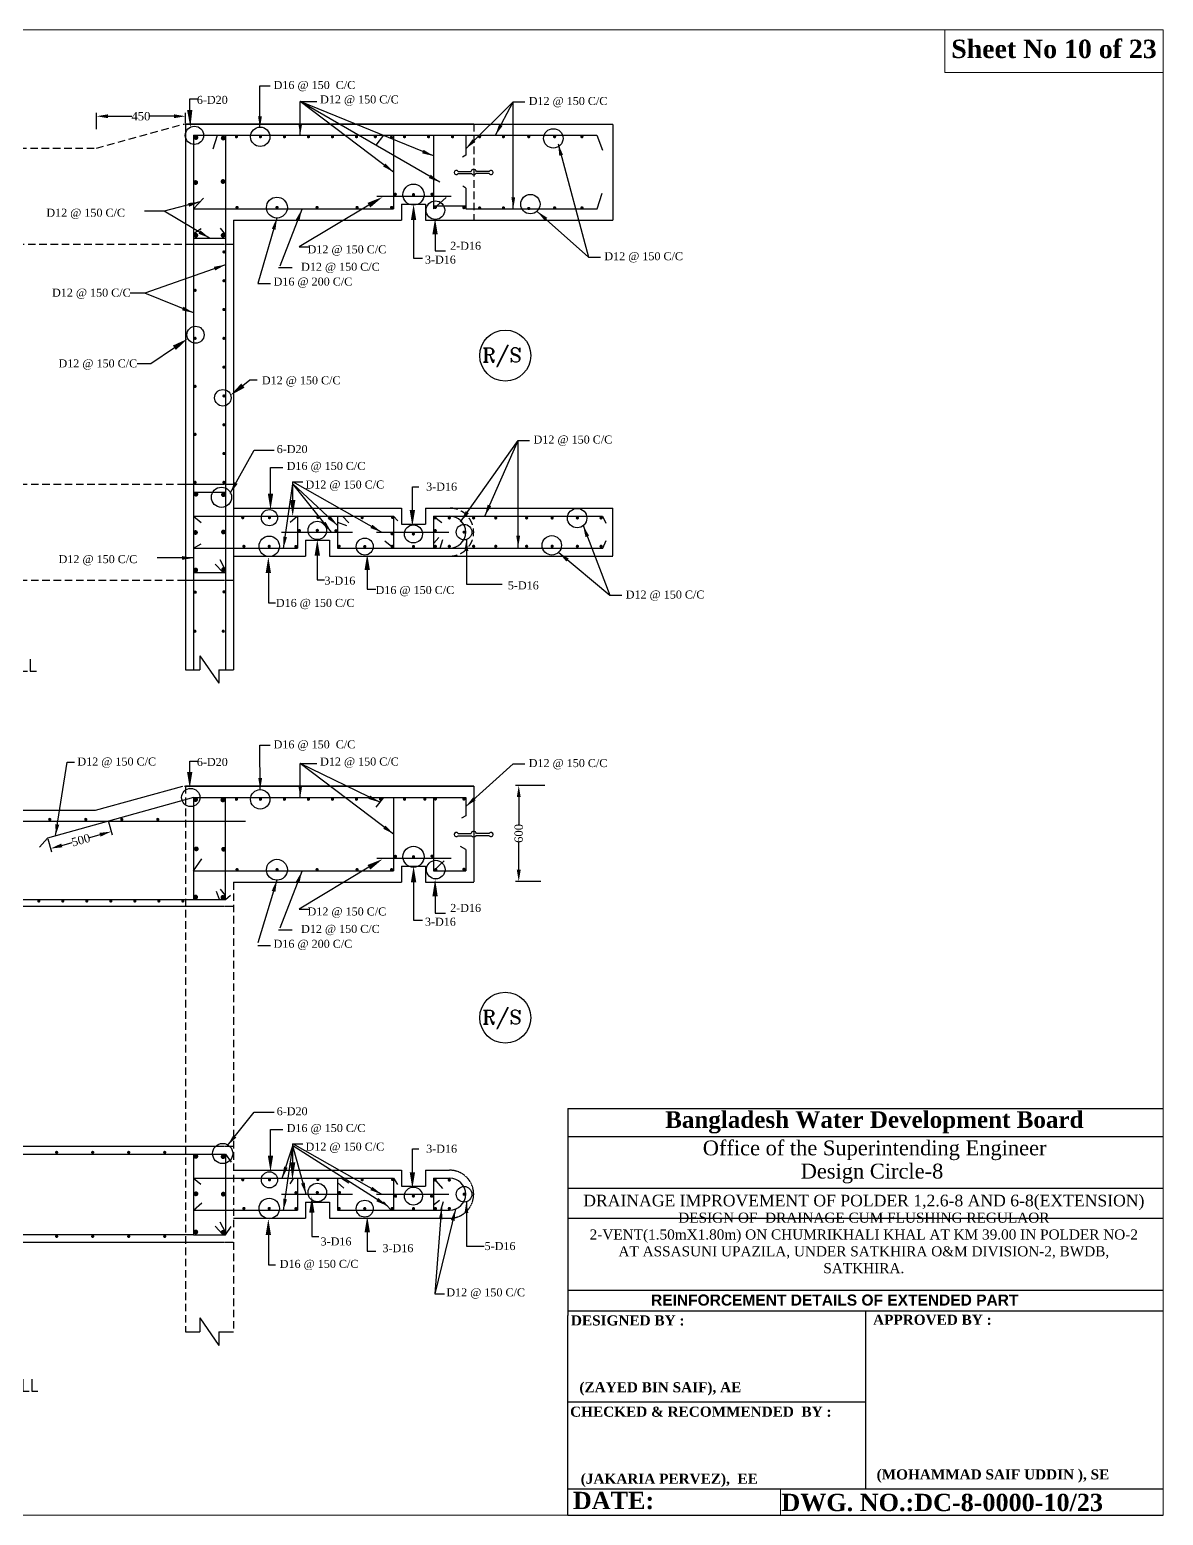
# Model space of a CAD drawing. Extents: x -545075 to 1728153, y -708141 to -305611.
# Drawn here: x 398157 to 432148, y -647264 to -602706 of the extents above; entities that cross this region are included whole.
import ezdxf

# ---------------------------------------------------------------- set-up
doc = ezdxf.new("R2010")
doc.units = 0
doc.header["$MEASUREMENT"] = 0
doc.linetypes.add('DASHED', pattern=[0.75, 0.5, -0.25])
doc.layers.get('0').update_dxf_attribs({"linetype": 'CONTINUOUS'})
doc.layers.get('DEFPOINTS').update_dxf_attribs({"linetype": 'CONTINUOUS'})
doc.layers.add('Left Bank Profile', color=7, linetype='CONTINUOUS', lineweight=25)
doc.layers.add('LINE', color=7, linetype='CONTINUOUS')
doc.styles.add('Arial-200', font='arial.ttf')
doc.styles.add('BIG', font='ROMANT.SHX')
doc.styles.get("Standard").update_dxf_attribs({"font": 'times.ttf', "height": 250})
doc.dimstyles.new('3', dxfattribs={"dimtxt": 225, "dimasz": 350, "dimexe": 100, "dimexo": 25, "dimgap": 9, "dimtad": 0, "dimdec": 0, "dimzin": 0, "dimdsep": 46, "dimtxsty": 'Standard', "dimcen": 0, "dimclrt": 256, "dimadec": 0, "dimazin": 0, "dimtfac": 1, "dimtdec": 0, "dimtofl": 0, "dimtmove": 2, "dimatfit": 3, "dimfxl": 1, "dimtolj": 1, "dimtzin": 0, "dimarcsym": 0})

# ---------------------------------------------------------------- blocks, each defined once
blk = doc.blocks.new('*D394')
at = {"layer": 'DEFPOINTS', "color": 0, "lineweight": -2}
for p in [(400156, -605302), (402830, -605536), (400156, -605716)]:
    blk.add_point(p, dxfattribs=at)
at = {"layer": 'LINE', "color": 0, "lineweight": -2}
for p, q in [((400156, -605691), (400156, -605202)), ((400506, -605302), (401216, -605302)), ((402480, -605302), (401769, -605302)), ((402830, -605511), (402830, -605202))]:
    blk.add_line(p, q, dxfattribs=at)
for points in [[(400506, -605244), (400506, -605360), (400156, -605302)], [(402480, -605244), (402480, -605360), (402830, -605302)]]:
    blk.add_solid(points, dxfattribs=at)
at = {"layer": 'LINE', "insert": (401493, -605302), "char_height": 250, "attachment_point": 5}
blk.add_mtext('\\A1;450', dxfattribs=at)
blk = doc.blocks.new('*D395')
at = {"layer": 'DEFPOINTS', "color": 0, "lineweight": -2}
for p in [(400513, -626446), (400600, -626758), (398695, -626955)]:
    blk.add_point(p, dxfattribs=at)
at = {"layer": 'LINE', "color": 0, "lineweight": -2}
for p, q in [((400520, -626470), (400627, -626854)), ((400263, -626852), (399952, -626940)), ((398701, -626979), (398809, -627363)), ((399119, -627173), (399431, -627085))]:
    blk.add_line(p, q, dxfattribs=at)
for points in [[(400248, -626796), (400279, -626909), (400600, -626758)], [(399103, -627116), (399135, -627229), (398782, -627267)]]:
    blk.add_solid(points, dxfattribs=at)
at = {"layer": 'LINE', "insert": (399691, -627013), "char_height": 250, "attachment_point": 5, "rotation": 15.6295}
blk.add_mtext('\\A1;500', dxfattribs=at)
blk = doc.blocks.new('*D561')
at = {"layer": 'DEFPOINTS', "color": 0, "linetype": 'ByBlock', "lineweight": -2}
for p in [(413630, -625373), (412821, -628253), (413504, -628253)]:
    blk.add_point(p, dxfattribs=at)
at = {"layer": 'LINE', "color": 0, "linetype": 'ByBlock', "lineweight": -2}
for p, q in [((413605, -625373), (412721, -625373)), ((412821, -625723), (412821, -626542)), ((412821, -627903), (412821, -627084)), ((413479, -628253), (412721, -628253))]:
    blk.add_line(p, q, dxfattribs=at)
for points in [[(412763, -625723), (412879, -625723), (412821, -625373)], [(412763, -627903), (412879, -627903), (412821, -628253)]]:
    blk.add_solid(points, dxfattribs=at)
at = {"layer": 'LINE', "linetype": 'ByBlock', "lineweight": -2, "insert": (412821, -626813), "char_height": 250, "attachment_point": 5, "rotation": 90}
blk.add_mtext('\\A1;600', dxfattribs=at)

msp = doc.modelspace()

# ---------------------------------------------------------------- linework, layer by layer
at = {"linetype": 'Continuous'}
for p, q in [((411000.365, -606955.024), (411389.391, -606955.024)), ((411000.365, -607021.279), (411400.412, -607021.279)), ((411938.793, -607021.279), (411538.746, -607021.279)), ((411938.793, -606955.024), (411549.768, -606955.024)), ((411000.365, -626814.18), (411389.391, -626814.18)), ((411000.365, -626880.435), (411400.412, -626880.435)), ((411938.793, -626880.435), (411538.746, -626880.435)), ((411938.793, -626814.18), (411549.768, -626814.18))]:
    msp.add_line(p, q, dxfattribs=at)
at = {"color": 7, "linetype": 'ByBlock', "lineweight": 20}
msp.add_lwpolyline([(369136.907, -647264.307), (369136.907, -602706.379), (432148.118, -602706.379), (432148.118, -647264.307), (369136.907, -647264.307)], close=True, dxfattribs=at)
at = {"linetype": 'Continuous'}
for centre, radius, start, end in [((410947.823, -606988.151), 62.114, 32.2309526, 327.7690474), ((411469.579, -606975.729), 82.818, 14.4775122, 165.5224878), ((411469.579, -606975.729), 82.818, 213.367013, 326.632987), ((411991.335, -606988.151), 62.114, 212.2309526, 147.7690474), ((410947.823, -626847.308), 62.114, 32.2309526, 327.7690474), ((411469.579, -626834.885), 82.818, 14.4775122, 165.5224878), ((411469.579, -626834.885), 82.818, 213.367013, 326.632987), ((411991.335, -626847.308), 62.114, 212.2309526, 147.7690474)]:
    msp.add_arc(centre, radius, start, end, dxfattribs=at)
at = {"layer": 'Left Bank Profile'}
msp.add_lwpolyline([(414290.21, -647264.307), (432148.118, -647264.307)], dxfattribs=at)
msp.add_lwpolyline([(414290.21, -647264.307), (432148.118, -647264.307)], dxfattribs=at)
at = {"layer": 'LINE', "color": 5}
for p, q in [((402955.018, -604783.243), (403189.995, -604783.243)), ((408327.177, -607969.483), (406237.025, -609222.3)), ((409668.146, -608416.937), (409668.146, -609555.543)), ((410311.482, -608845.391), (410311.482, -609341.316)), ((406237.025, -609222.3), (406522.952, -609222.3)), ((410311.482, -609341.316), (410621.236, -609341.316)), ((405617.517, -609841.179), (406022.58, -609841.179)), ((409668.146, -609555.543), (409930.246, -609555.543)), ((404998.009, -610317.24), (405379.244, -610317.24)), ((402495.065, -612246.44), (401783.994, -612730.082)), ((401783.994, -612730.082), (401383.24, -612730.082)), ((404760.993, -613204.52), (404973.157, -613204.52)), ((405377.075, -616622.872), (405377.075, -615836.377)), ((405377.075, -615836.377), (405742.368, -615836.377)), ((406043.198, -616816.066), (406043.198, -616265.697)), ((406043.198, -616265.697), (406344.028, -616265.697)), ((409631.667, -617116.59), (409631.667, -616415.959)), ((409631.667, -616415.959), (409825.058, -616415.959)), ((406780.643, -618481.543), (406780.643, -619203.64)), ((405312.611, -618999.629), (405312.611, -619893.454)), ((406780.643, -619203.64), (406995.522, -619203.64)), ((408277.934, -618913.765), (408277.934, -619485.599)), ((408277.934, -619485.599), (408535.788, -619485.599)), ((405312.611, -619893.454), (405527.49, -619893.454)), ((402955.018, -624642.399), (403189.995, -624642.399)), ((408327.177, -627828.639), (406237.025, -629081.457)), ((409668.146, -628276.093), (409668.146, -629414.699)), ((410311.482, -628704.548), (410311.482, -629200.472)), ((406237.025, -629081.457), (406522.952, -629081.457)), ((409668.146, -629414.699), (409930.246, -629414.699)), ((410311.482, -629200.472), (410621.236, -629200.472)), ((405617.517, -629700.335), (406022.58, -629700.335)), ((404998.009, -630176.396), (405379.244, -630176.396)), ((405377.075, -636482.028), (405377.075, -635695.533)), ((405377.075, -635695.533), (405742.368, -635695.533)), ((406043.198, -636675.222), (406043.198, -636124.853)), ((406043.198, -636124.853), (406344.028, -636124.853)), ((409631.667, -636975.746), (409631.667, -636275.115)), ((409631.667, -636275.115), (409825.058, -636275.115)), ((406616.401, -638184.057), (406616.401, -638906.154)), ((405312.611, -638858.785), (405312.611, -639752.61)), ((406616.401, -638906.154), (406831.28, -638906.154)), ((408277.934, -638772.921), (408277.934, -639344.756)), ((408277.934, -639344.756), (408535.788, -639344.756)), ((405312.611, -639752.61), (405527.49, -639752.61))]:
    msp.add_line(p, q, dxfattribs=at)
at = {"layer": 'LINE'}
for p, q in [((402955.018, -605111.786), (402955.018, -604783.243)), ((402801.734, -605535.729), (411469.579, -605535.729)), ((402829.579, -605535.729), (402829.579, -621901.604)), ((411469.579, -605535.729), (402829.579, -605535.729)), ((403069.579, -605871.729), (403069.579, -621901.604)), ((403069.579, -605871.729), (411229.579, -605871.729)), ((403773.892, -605875.617), (403648.666, -606289.188)), ((404029.579, -605871.729), (404029.579, -621901.604)), ((408767.265, -605871.083), (408535.8, -606169.948)), ((409069.579, -605871.729), (409069.579, -608079.729)), ((410269.579, -605871.729), (410269.579, -608079.729)), ((411229.579, -605871.729), (415165.48, -605871.729)), ((411229.579, -605871.729), (411229.579, -606469.038)), ((415165.48, -605871.729), (415336.671, -606317.896)), ((411229.579, -606469.038), (411134.625, -606530.032)), ((403069.579, -608079.729), (403364.023, -607763.371)), ((408569.711, -607695.729), (410794.167, -607695.729)), ((410267.299, -608079.729), (410645.001, -607737.95)), ((411229.579, -607462.634), (411147.379, -607400.478)), ((411229.579, -607462.634), (411229.579, -608079.729)), ((415174.755, -608079.729), (415326.367, -607604.305)), ((403069.579, -608079.729), (409069.579, -608079.729)), ((409309.579, -607935.729), (409309.579, -608415.729)), ((409309.579, -607935.729), (410029.579, -607935.729)), ((410029.579, -607935.729), (410029.579, -608415.729)), ((410269.579, -607993.729), (411229.579, -607993.729)), ((411229.579, -608079.729), (415174.755, -608079.729)), ((404024.484, -608849.429), (403878.633, -608660.129)), ((404269.579, -608415.729), (409309.579, -608415.729)), ((404269.579, -608415.729), (404269.579, -621901.604)), ((410029.579, -608415.729), (411469.579, -608415.729)), ((403069.579, -608814.124), (403297.82, -608672.64)), ((403069.579, -608954.646), (404029.579, -608954.646)), ((404549.797, -613379.875), (404760.993, -613204.52)), ((403069.579, -616572.921), (404029.579, -616572.921)), ((404269.579, -617055.729), (409309.579, -617055.729)), ((409309.579, -617055.729), (409309.579, -617535.729)), ((410029.579, -617055.729), (410749.579, -617055.729)), ((410029.579, -617055.729), (410029.579, -617535.729)), ((403069.579, -617295.729), (409069.579, -617295.729)), ((403069.579, -617295.729), (403300.677, -617486.739)), ((406189.579, -617295.729), (405964.781, -617489.524)), ((406189.579, -617295.729), (406189.579, -618255.729)), ((407389.579, -617295.729), (407389.579, -618255.729)), ((407389.579, -617481.343), (407658.158, -617577.346)), ((407537.024, -617298.771), (407725.025, -617493.821)), ((409069.579, -617295.729), (409069.579, -618255.729)), ((409069.579, -617295.729), (409199.17, -617434.731)), ((409309.579, -617535.729), (410029.579, -617535.729)), ((410269.579, -617295.729), (410749.579, -617295.729)), ((410269.579, -617295.729), (410269.579, -618255.729)), ((410269.579, -617295.729), (410513.385, -617487.852)), ((410749.579, -617295.729), (415329.183, -617295.729)), ((415329.183, -617295.729), (415431.621, -617508.113)), ((405709.218, -617775.729), (407838.231, -617775.729)), ((406429.579, -618015.729), (407149.579, -618015.729)), ((406429.579, -618015.729), (406429.579, -618495.729)), ((407149.579, -618015.729), (407149.579, -618495.729)), ((408559.348, -617775.729), (410722.7, -617775.729)), ((410273.002, -618111.451), (410427.921, -617937.8)), ((410463.132, -618252.66), (410540.618, -617993.497)), ((403069.579, -618255.729), (403301.246, -618129.317)), ((403069.579, -618255.729), (406189.579, -618255.729)), ((407389.579, -618255.729), (410749.579, -618255.729)), ((409069.579, -618255.729), (408809.357, -618043.768)), ((410749.579, -618255.729), (415342.241, -618255.729)), ((415342.241, -618255.729), (415444.032, -618028.938)), ((403948.176, -618979.476), (403721.895, -618735.824)), ((404269.579, -618495.729), (406429.579, -618495.729)), ((407149.579, -618495.729), (410749.579, -618495.729)), ((403069.579, -618988.521), (404029.579, -618988.521)), ((403256.571, -621483.448), (403256.571, -621901.604)), ((403256.571, -621483.448), (403825.383, -622309.97)), ((402829.579, -621901.604), (403256.571, -621901.604)), ((403825.383, -621901.604), (403825.383, -622309.97)), ((403825.383, -621901.604), (404269.579, -621901.604)), ((402955.018, -624970.942), (402955.018, -624642.399)), ((400128.154, -626114.885), (402746.043, -625394.885)), ((402801.734, -625394.885), (411469.579, -625394.885)), ((411469.579, -625394.885), (402829.579, -625394.885)), ((403069.579, -625730.885), (398694.548, -626954.842)), ((403069.579, -625730.885), (411229.579, -625730.885)), ((403069.579, -625730.885), (403069.579, -628795.59)), ((404029.579, -628795.59), (404029.579, -625730.885)), ((408767.265, -625730.239), (408535.8, -626029.104)), ((409069.579, -625730.885), (409069.579, -627938.885)), ((410269.579, -625730.885), (410269.579, -627938.885)), ((411229.579, -625730.885), (411229.579, -626287.705)), ((399926.383, -626114.885), (400128.154, -626114.885)), ((411229.579, -626287.705), (411107.994, -626354.519)), ((398694.548, -626954.842), (398448.03, -627226.396)), ((411229.579, -627297.5), (411077.964, -627208.159)), ((411229.579, -627297.5), (411229.579, -627938.885)), ((403064.484, -627938.885), (403317.125, -627579.057)), ((408569.711, -627554.885), (410794.167, -627554.885)), ((409309.579, -627794.885), (409309.579, -628274.885)), ((409309.579, -627794.885), (410029.579, -627794.885)), ((410029.579, -627794.885), (410029.579, -628274.885)), ((410583.237, -627638.575), (410269.579, -627938.885)), ((403069.579, -627938.885), (409069.579, -627938.885)), ((410269.579, -627938.885), (411229.579, -627938.885)), ((403847.593, -628790.874), (403757.996, -628549.656)), ((404024.484, -628674.72), (403878.633, -628485.42)), ((404029.579, -628795.59), (404181.903, -628662.65)), ((404269.579, -628274.885), (409309.579, -628274.885)), ((410029.579, -628274.885), (411469.579, -628274.885)), ((382093.579, -628795.59), (403069.579, -628795.59)), ((403069.579, -628795.59), (404029.579, -628795.59)), ((414290.21, -635059.183), (432148.118, -635059.183)), ((414290.21, -635059.183), (414290.21, -641271.374)), ((414290.21, -635905.869), (432148.118, -635905.869)), ((403069.579, -636432.078), (404029.579, -636432.078)), ((403069.579, -636432.078), (403069.579, -638847.677)), ((404029.579, -636432.078), (404029.579, -638847.677)), ((404029.579, -636432.078), (404202.689, -636675.952)), ((403069.579, -637154.885), (409069.579, -637154.885)), ((403069.579, -637154.885), (403290.576, -637331.159)), ((404269.579, -636914.885), (409309.579, -636914.885)), ((406064.229, -637156.385), (405955.746, -637318.961)), ((406189.579, -637154.885), (406189.579, -638114.885)), ((407389.579, -637154.885), (407389.579, -638114.885)), ((407505.15, -637149.217), (407721.111, -637290.913)), ((409069.579, -637154.885), (409069.579, -638114.885)), ((409069.579, -637154.885), (409187.522, -637341.66)), ((409309.579, -636914.885), (409309.579, -637394.885)), ((410029.579, -636914.885), (410749.579, -636914.885)), ((410029.579, -636914.885), (410029.579, -637394.885)), ((410269.579, -637154.885), (410749.579, -637154.885)), ((410269.579, -637154.885), (410269.579, -638114.885)), ((410269.579, -637154.885), (410533.715, -637461.394)), ((407389.579, -637279.418), (407580.036, -637447.989)), ((409309.579, -637394.885), (410029.579, -637394.885)), ((414290.21, -637452.339), (432148.118, -637452.339)), ((403069.579, -638114.885), (403313.279, -637889.035)), ((405709.218, -637634.885), (407838.231, -637634.885)), ((406429.579, -637874.885), (407149.579, -637874.885)), ((406429.579, -637874.885), (406429.579, -638354.885)), ((407149.579, -637874.885), (407149.579, -638354.885)), ((408559.348, -637634.885), (410722.7, -637634.885)), ((408988.463, -638105.31), (408762.183, -637861.657)), ((410269.579, -637956.459), (410448.172, -637815.037)), ((410484.882, -638115.591), (410562.369, -637856.428)), ((403069.579, -638114.885), (406189.579, -638114.885)), ((404269.579, -638354.885), (406429.579, -638354.885)), ((407149.579, -638354.885), (410749.579, -638354.885)), ((407389.579, -638114.885), (410749.579, -638114.885)), ((414290.21, -638349.118), (432148.118, -638349.118)), ((403069.579, -638847.677), (382093.579, -638847.622)), ((403069.579, -638847.677), (404029.579, -638847.677)), ((403948.176, -638838.632), (403721.895, -638594.98)), ((404029.579, -638847.677), (404194.135, -638605.884)), ((414290.21, -640516.015), (432148.118, -640516.015)), ((414290.21, -641129.391), (432148.118, -641129.391)), ((423219.164, -641129.391), (423219.164, -646471.83)), ((403256.571, -641342.604), (403256.571, -641760.761)), ((403256.571, -641342.604), (403825.383, -642169.126)), ((414290.21, -647264.307), (414290.21, -641271.374)), ((402829.579, -641760.761), (403256.571, -641760.761)), ((403825.383, -641760.761), (403825.383, -642169.126)), ((403825.383, -641760.761), (404269.579, -641760.761)), ((414290.21, -643864.694), (423219.164, -643864.694)), ((414290.21, -646471.83), (432148.118, -646471.83)), ((417640.824, -646471.83), (432148.118, -646471.83)), ((417640.824, -646471.83), (432148.118, -646471.83)), ((417640.824, -646471.83), (432148.118, -646471.83))]:
    msp.add_line(p, q, dxfattribs=at)
at = {"layer": 'LINE', "color": 0, "linetype": 'DASHED', "ltscale": 450}
for p, q in [((400155.999, -606255.729), (402773.889, -605535.729)), ((411469.579, -605535.729), (411469.579, -608415.729)), ((382652.842, -606255.729), (400155.999, -606255.729)), ((380893.579, -609135.729), (402829.579, -609135.729)), ((382333.579, -616335.729), (402829.579, -616335.729)), ((382333.579, -619215.729), (402829.579, -619215.729)), ((402829.579, -625394.885), (402829.579, -641760.761)), ((404269.579, -628274.885), (404269.579, -641760.761))]:
    msp.add_line(p, q, dxfattribs=at)
at = {"layer": 'LINE', "linetype": 'DASHED', "ltscale": 3}
for p, q in [((411469.579, -605535.729), (415639.521, -605535.729)), ((415639.521, -605535.729), (415639.521, -608415.729)), ((411469.579, -608415.729), (415639.521, -608415.729)), ((410749.579, -617055.729), (415639.521, -617055.729)), ((415639.521, -618495.729), (415639.521, -617055.729)), ((410749.579, -618495.729), (415639.521, -618495.729)), ((411469.579, -625394.885), (411469.579, -628274.885))]:
    msp.add_line(p, q, dxfattribs=at)
at = {"layer": 'LINE', "linetype": 'DASHED'}
for p, q in [((402829.579, -609135.729), (404269.579, -609135.729)), ((402829.579, -616335.729), (404269.579, -616335.729)), ((402829.579, -619215.729), (404269.579, -619215.729)), ((402829.579, -628994.885), (404269.579, -628994.885)), ((402829.579, -636194.885), (404269.579, -636194.885)), ((402829.579, -639074.885), (404269.579, -639074.885))]:
    msp.add_line(p, q, dxfattribs=at)
at = {"layer": 'LINE', "linetype": 'Continuous'}
for p, q in [((379067.842, -626450.885), (404628.764, -626445.043)), ((382886.842, -626114.885), (399926.383, -626114.885)), ((382333.579, -628994.885), (402829.579, -628994.885)), ((382333.579, -636194.885), (402829.579, -636194.885)), ((381692.926, -636437.919), (403069.579, -636432.078)), ((382333.579, -639074.885), (402829.579, -639074.885))]:
    msp.add_line(p, q, dxfattribs=at)
at = {"layer": 'LINE', "lineweight": 9}
msp.add_line((432148.118, -635059.183), (432148.118, -647264.307), dxfattribs=at)
at = {"layer": 'LINE', "color": 7, "lineweight": 9}
for p, q in [((420672.745, -646471.83), (420672.745, -647264.307)), ((432148.118, -647264.307), (414884.441, -647264.307)), ((428464.066, -647264.307), (429671.401, -647264.307))]:
    msp.add_line(p, q, dxfattribs=at)
at = {"layer": 'LINE', "lineweight": 9}
msp.add_lwpolyline([(432148.118, -602706.379), (425593.471, -602706.379), (425593.471, -603992.138), (432148.118, -603992.138)], close=True, dxfattribs=at)
at = {"layer": 'LINE'}
for points, const_width in [([(403104.125, -605940.045, 1), (403176.125, -605940.045, 1)], 72), ([(403923.448, -605957.839, 1), (403995.448, -605957.839, 1)], 72), ([(404331.709, -605915.486, 1), (404379.709, -605915.486, 1)], 48), ([(405051.709, -605915.486, 1), (405099.709, -605915.486, 1)], 48), ([(405771.709, -605915.486, 1), (405819.709, -605915.486, 1)], 48), ([(406491.709, -605915.486, 1), (406539.709, -605915.486, 1)], 48), ([(407211.709, -605915.486, 1), (407259.709, -605915.486, 1)], 48), ([(407931.709, -605915.486, 1), (407979.709, -605915.486, 1)], 48), ([(408496.709, -605915.486, 1), (408544.709, -605915.486, 1)], 48), ([(408980.288, -605936.486, 1), (409028.288, -605936.486, 1)], 48), ([(409371.709, -605915.486, 1), (409419.709, -605915.486, 1)], 48), ([(410091.709, -605915.486, 1), (410139.709, -605915.486, 1)], 48), ([(410811.709, -605915.486, 1), (410859.709, -605915.486, 1)], 48), ([(411622.805, -605915.486, 1), (411670.805, -605915.486, 1)], 48), ([(412337.975, -605915.486, 1), (412385.975, -605915.486, 1)], 48), ([(413096.745, -605915.486, 1), (413144.745, -605915.486, 1)], 48), ([(413872.957, -605915.486, 1), (413920.957, -605915.486, 1)], 48), ([(414692.779, -605915.486, 1), (414740.779, -605915.486, 1)], 48), ([(403098.392, -607290.556, 1), (403170.392, -607290.556, 1)], 72), ([(403917.744, -607259.072, 1), (403989.744, -607259.072, 1)], 72), ([(409096.048, -607642.277, 1), (409144.048, -607642.277, 1)], 48), ([(409641.177, -607652.996, 1), (409689.177, -607652.996, 1)], 48), ([(410197.527, -607639.414, 1), (410245.527, -607639.414, 1)], 48), ([(404349.462, -608037.044, 1), (404397.462, -608037.044, 1)], 48), ([(405549.462, -608037.044, 1), (405597.462, -608037.044, 1)], 48), ([(406749.462, -608037.044, 1), (406797.462, -608037.044, 1)], 48), ([(407949.462, -608037.044, 1), (407997.462, -608037.044, 1)], 48), ([(408984.968, -608037.044, 1), (409032.968, -608037.044, 1)], 48), ([(410297.505, -608034.155, 1), (410345.505, -608034.155, 1)], 48), ([(411150.732, -608042.351, 1), (411198.732, -608042.351, 1)], 48), ([(411622.805, -608052.199, 1), (411670.805, -608052.199, 1)], 48), ([(412337.975, -608052.199, 1), (412385.975, -608052.199, 1)], 48), ([(413096.745, -608067.199, 1), (413144.745, -608067.199, 1)], 48), ([(413872.957, -608050.199, 1), (413920.957, -608050.199, 1)], 48), ([(414692.779, -608050.199, 1), (414740.779, -608050.199, 1)], 48), ([(403103.922, -608873.639, 1), (403175.922, -608873.639, 1)], 72), ([(403920.628, -608873.639, 1), (403992.628, -608873.639, 1)], 72), ([(403956.599, -609371.316, 1), (404004.599, -609371.316, 1)], 48), ([(403956.599, -610235.316, 1), (404004.599, -610235.316, 1)], 48), ([(403091.601, -610523.316, 1), (403139.601, -610523.316, 1)], 48), ([(403956.599, -611099.316, 1), (404004.599, -611099.316, 1)], 48), ([(403091.601, -611963.316, 1), (403139.601, -611963.316, 1)], 48), ([(403956.599, -611963.316, 1), (404004.599, -611963.316, 1)], 48), ([(403956.599, -612827.316, 1), (404004.599, -612827.316, 1)], 48), ([(403091.601, -613403.316, 1), (403139.601, -613403.316, 1)], 48), ([(403956.599, -613691.316, 1), (404004.599, -613691.316, 1)], 48), ([(403091.601, -614843.316, 1), (403139.601, -614843.316, 1)], 48), ([(403956.599, -614555.316, 1), (404004.599, -614555.316, 1)], 48), ([(403956.599, -615419.316, 1), (404004.599, -615419.316, 1)], 48), ([(403091.601, -616283.316, 1), (403139.601, -616283.316, 1)], 48), ([(403956.599, -616283.316, 1), (404004.599, -616283.316, 1)], 48), ([(403106.364, -616637.054, 1), (403178.364, -616637.054, 1)], 72), ([(403929.569, -616651.872, 1), (404001.569, -616651.872, 1)], 72), ([(404520.374, -617342.519, 1), (404568.374, -617342.519, 1)], 48), ([(405321.414, -617342.519, 1), (405369.414, -617342.519, 1)], 48), ([(406775.153, -617332.64, 1), (406823.153, -617332.64, 1)], 48), ([(408100.33, -617342.519, 1), (408148.33, -617342.519, 1)], 48), ([(409010.153, -617332.64, 1), (409058.153, -617332.64, 1)], 48), ([(410292.26, -617348.36, 1), (410340.26, -617348.36, 1)], 48), ([(410715.403, -617350.676, 1), (410763.403, -617350.676, 1)], 48), ([(411444.231, -617350.676, 1), (411492.231, -617350.676, 1)], 48), ([(412107.658, -617350.676, 1), (412155.658, -617350.676, 1)], 48), ([(413032.715, -617350.676, 1), (413080.715, -617350.676, 1)], 48), ([(413798.927, -617350.676, 1), (413846.927, -617350.676, 1)], 48), ([(414555.789, -617350.676, 1), (414603.789, -617350.676, 1)], 48), ([(415265.934, -617350.676, 1), (415313.934, -617350.676, 1)], 48), ([(403091.435, -617786.982, 1), (403163.435, -617786.982, 1)], 72), ([(403929.471, -617772.164, 1), (404001.471, -617772.164, 1)], 72), ([(406219.678, -617729.545, 1), (406267.678, -617729.545, 1)], 48), ([(406756.643, -617724.121, 1), (406804.643, -617724.121, 1)], 48), ([(407315.323, -617734.14, 1), (407363.323, -617734.14, 1)], 48), ([(408998.082, -617825.525, 1), (409046.082, -617825.525, 1)], 48), ([(409637.984, -617830.852, 1), (409685.984, -617830.852, 1)], 48), ([(410293.882, -617729.637, 1), (410341.882, -617729.637, 1)], 48), ([(411158.395, -617776.071, 1), (411206.395, -617776.071, 1)], 48), ([(404555.86, -618201.634, 1), (404603.86, -618201.634, 1)], 48), ([(405315.209, -618201.634, 1), (405363.209, -618201.634, 1)], 48), ([(406114.827, -618207.381, 1), (406162.827, -618207.381, 1)], 48), ([(407411.321, -618201.65, 1), (407459.321, -618201.65, 1)], 48), ([(408178.847, -618207.687, 1), (408226.847, -618207.687, 1)], 48), ([(409000.765, -618201.65, 1), (409048.765, -618201.65, 1)], 48), ([(409641.377, -618207.687, 1), (409689.377, -618207.687, 1)], 48), ([(410297.181, -618203.782, 1), (410345.181, -618203.782, 1)], 48), ([(410715.403, -618201.96, 1), (410763.403, -618201.96, 1)], 48), ([(411444.231, -618200.196, 1), (411492.231, -618200.196, 1)], 48), ([(412107.658, -618200.196, 1), (412155.658, -618200.196, 1)], 48), ([(413032.715, -618200.196, 1), (413080.715, -618200.196, 1)], 48), ([(413798.927, -618200.196, 1), (413846.927, -618200.196, 1)], 48), ([(414555.789, -618200.196, 1), (414603.789, -618200.196, 1)], 48), ([(415265.934, -618200.196, 1), (415313.934, -618200.196, 1)], 48), ([(403098.851, -618913.21, 1), (403170.851, -618913.21, 1)], 72), ([(403936.886, -618898.392, 1), (404008.886, -618898.392, 1)], 72), ([(403097.193, -619576.837, 1), (403145.193, -619576.837, 1)], 48), ([(403957.951, -619566.088, 1), (404005.951, -619566.088, 1)], 48), ([(403086.433, -620748.429, 1), (403134.433, -620748.429, 1)], 48), ([(403936.432, -620748.429, 1), (403984.432, -620748.429, 1)], 48), ([(403094.017, -625797.904, 1), (403166.017, -625797.904, 1)], 72), ([(403912.865, -625807.88, 1), (403984.865, -625807.88, 1)], 72), ([(404331.709, -625787.642, 1), (404379.709, -625787.642, 1)], 48), ([(405051.709, -625787.642, 1), (405099.709, -625787.642, 1)], 48), ([(405771.709, -625787.642, 1), (405819.709, -625787.642, 1)], 48), ([(406491.709, -625787.642, 1), (406539.709, -625787.642, 1)], 48), ([(407211.709, -625787.642, 1), (407259.709, -625787.642, 1)], 48), ([(407931.709, -625787.642, 1), (407979.709, -625787.642, 1)], 48), ([(408651.709, -625787.642, 1), (408699.709, -625787.642, 1)], 48), ([(409371.709, -625787.642, 1), (409419.709, -625787.642, 1)], 48), ([(409981.709, -625783.642, 1), (410029.709, -625783.642, 1)], 48), ([(410298.842, -625779, 1), (410346.842, -625779, 1)], 48), ([(411153.709, -625781.642, 1), (411201.709, -625781.642, 1)], 48), ([(398734.019, -626392.42, 1), (398782.019, -626392.42, 1)], 48), ([(399814.019, -626392.42, 1), (399862.019, -626392.42, 1)], 48), ([(400894.019, -626392.42, 1), (400942.019, -626392.42, 1)], 48), ([(401974.019, -626392.42, 1), (402022.019, -626392.42, 1)], 48), ([(403116.948, -627277.222, 1), (403188.948, -627277.222, 1)], 72), ([(403935.795, -627287.198, 1), (404007.795, -627287.198, 1)], 72), ([(409101.073, -627501.706, 1), (409149.073, -627501.706, 1)], 48), ([(409641.177, -627512.152, 1), (409689.177, -627512.152, 1)], 48), ([(410197.469, -627493.513, 1), (410245.469, -627493.513, 1)], 48), ([(404349.462, -627898.2, 1), (404397.462, -627898.2, 1)], 48), ([(405549.462, -627898.2, 1), (405597.462, -627898.2, 1)], 48), ([(406749.462, -627898.2, 1), (406797.462, -627898.2, 1)], 48), ([(407949.462, -627898.2, 1), (407997.462, -627898.2, 1)], 48), ([(408984.968, -627898.2, 1), (409032.968, -627898.2, 1)], 48), ([(410307.842, -627898, 1), (410355.842, -627898, 1)], 48), ([(411152.732, -627888.507, 1), (411200.732, -627888.507, 1)], 48), ([(403095.595, -628721.357, 1), (403167.595, -628721.357, 1)], 72), ([(403914.443, -628731.333, 1), (403986.443, -628731.333, 1)], 72), ([(398405.343, -628838.388, 1), (398453.343, -628838.388, 1)], 48), ([(399125.343, -628838.388, 1), (399173.343, -628838.388, 1)], 48), ([(399845.343, -628838.388, 1), (399893.343, -628838.388, 1)], 48), ([(400565.343, -628838.388, 1), (400613.343, -628838.388, 1)], 48), ([(401285.343, -628838.388, 1), (401333.343, -628838.388, 1)], 48), ([(402005.343, -628838.388, 1), (402053.343, -628838.388, 1)], 48), ([(402725.343, -628838.388, 1), (402773.343, -628838.388, 1)], 48), ([(398940.898, -636379.454, 1), (398988.898, -636379.454, 1)], 48), ([(400020.898, -636379.454, 1), (400068.898, -636379.454, 1)], 48), ([(401100.898, -636379.454, 1), (401148.898, -636379.454, 1)], 48), ([(402180.898, -636379.454, 1), (402228.898, -636379.454, 1)], 48), ([(403102.204, -636497.91, 1), (403174.204, -636497.91, 1)], 72), ([(403921.052, -636507.886, 1), (403993.052, -636507.886, 1)], 72), ([(404520.374, -637201.675, 1), (404568.374, -637201.675, 1)], 48), ([(405321.414, -637201.675, 1), (405369.414, -637201.675, 1)], 48), ([(406775.153, -637191.796, 1), (406823.153, -637191.796, 1)], 48), ([(408100.33, -637201.675, 1), (408148.33, -637201.675, 1)], 48), ([(409010.153, -637191.796, 1), (409058.153, -637191.796, 1)], 48), ([(410292.26, -637207.516, 1), (410340.26, -637207.516, 1)], 48), ([(410715.403, -637209.832, 1), (410763.403, -637209.832, 1)], 48), ([(403106.666, -637622.16, 1), (403178.666, -637622.16, 1)], 72), ([(403925.514, -637632.136, 1), (403997.514, -637632.136, 1)], 72), ([(406116.073, -637588.701, 1), (406164.073, -637588.701, 1)], 48), ([(406756.643, -637583.278, 1), (406804.643, -637583.278, 1)], 48), ([(407418.928, -637583.278, 1), (407466.928, -637583.278, 1)], 48), ([(411158.395, -637635.227, 1), (411206.395, -637635.227, 1)], 48), ([(404555.86, -638060.79, 1), (404603.86, -638060.79, 1)], 48), ([(405315.209, -638060.79, 1), (405363.209, -638060.79, 1)], 48), ([(406114.827, -638066.537, 1), (406162.827, -638066.537, 1)], 48), ([(407411.321, -638060.806, 1), (407459.321, -638060.806, 1)], 48), ([(408178.847, -638066.844, 1), (408226.847, -638066.844, 1)], 48), ([(409000.765, -638060.806, 1), (409048.765, -638060.806, 1)], 48), ([(409103.387, -637694.246, 1), (409151.387, -637694.246, 1)], 48), ([(409637.984, -637690.008, 1), (409685.984, -637690.008, 1)], 48), ([(409641.377, -638066.844, 1), (409689.377, -638066.844, 1)], 48), ([(410183.785, -637694, 1), (410231.785, -637694, 1)], 48), ([(410297.181, -638062.939, 1), (410345.181, -638062.939, 1)], 48), ([(410715.403, -638061.116, 1), (410763.403, -638061.116, 1)], 48), ([(398940.898, -638898.983, 1), (398988.898, -638898.983, 1)], 48), ([(400020.898, -638898.983, 1), (400068.898, -638898.983, 1)], 48), ([(401100.898, -638898.983, 1), (401148.898, -638898.983, 1)], 48), ([(402180.898, -638898.983, 1), (402228.898, -638898.983, 1)], 48), ([(403100.539, -638766.171, 1), (403172.539, -638766.171, 1)], 72), ([(403919.386, -638776.148, 1), (403991.386, -638776.148, 1)], 72)]:
    msp.add_lwpolyline(points, format="xyb", close=True, dxfattribs=dict(at, const_width=const_width))
for points in [[(404028.253, -618979.476), (404028.253, -618918.047), (403870.106, -618608.662)], [(404028.253, -638838.632), (404028.253, -638777.204), (403870.106, -638467.818)]]:
    msp.add_lwpolyline(points, dxfattribs=at)
for centre, radius in [((403096.836, -605875.494), 274.014), ((405069.49, -605918.361), 290.751), ((413858.022, -605965.231), 290.751), ((405569.862, -608041.361), 313.391), ((409665.177, -607652.996), 316.075), ((413169.953, -607937.654), 290.751), ((410321.505, -608120.155), 278.845), ((403129.735, -611855.226), 257.273), ((412415.632, -612479.708), 764.212), ((403948.406, -613746.114), 246.817), ((403906.598, -616730.24), 302.767), ((405345.414, -617342.519), 242.153), ((414572.833, -617354.029), 290.751), ((406780.643, -617724.121), 277.422), ((409661.984, -617830.852), 270.52), ((411182.395, -617776.071), 233.566), ((405339.209, -618201.634), 306.843), ((408202.847, -618207.687), 254.221), ((413811.988, -618171.237), 290.751), ((402986.495, -625734.651), 274.014), ((405069.49, -625790.517), 290.751), ((409665.177, -627512.152), 316.075), ((405569.862, -627902.517), 313.391), ((410331.842, -627898), 278.845), ((412415.632, -632338.864), 764.212), ((403943.106, -636414.316), 302.767), ((405345.414, -637201.675), 242.153), ((406780.643, -637583.278), 277.422), ((409661.984, -637690.008), 270.52), ((411182.395, -637635.227), 233.566), ((405339.209, -638060.79), 306.843), ((408202.847, -638066.844), 254.221)]:
    msp.add_circle(centre, radius, dxfattribs=at)
at = {"layer": 'LINE', "color": 0, "linetype": 'DASHED', "ltscale": 450}
msp.add_arc((410749.579, -617775.729), 720, 270, 90, dxfattribs=at)
at = {"layer": 'LINE'}
for centre in [(410749.579, -617775.729), (410749.579, -637634.885)]:
    msp.add_arc(centre, 480, 270, 90, dxfattribs=at)
at = {"layer": 'LINE', "linetype": 'DASHED', "ltscale": 3}
msp.add_arc((410749.579, -637634.885), 720, 270, 90, dxfattribs=at)
at = {"layer": 'LINE', "color": 5}
for points in [[(403035.018, -605111.786), (402875.018, -605111.786), (402974.318, -605630.396)], [(408286.048, -607900.865), (408368.306, -608038.101), (408738.884, -607722.71)], [(409588.146, -608416.937), (409748.146, -608416.937), (409668.146, -607936.937)], [(410231.482, -608845.391), (410391.482, -608845.391), (410311.482, -608365.391)], [(402450.073, -612180.291), (402540.057, -612312.589), (402891.96, -611976.488)], [(404599.071, -613442.9), (404500.524, -613316.85), (404171.649, -613675.516)], [(405457.075, -616622.872), (405297.075, -616622.872), (405377.075, -617102.872)], [(406123.198, -616816.066), (405963.198, -616816.066), (406043.198, -617296.066)], [(409711.667, -617116.59), (409551.667, -617116.59), (409631.667, -617596.59)], [(406700.643, -618481.543), (406860.643, -618481.543), (406780.643, -618001.543)], [(408197.934, -618913.765), (408357.934, -618913.765), (408277.934, -618433.765)], [(405232.611, -618999.629), (405392.611, -618999.629), (405312.611, -618519.629)], [(403035.018, -624970.942), (402875.018, -624970.942), (402955.018, -625450.942)], [(408286.048, -627760.021), (408368.306, -627897.257), (408738.884, -627581.866)], [(409588.146, -628276.093), (409748.146, -628276.093), (409668.146, -627796.093)], [(410231.482, -628704.548), (410391.482, -628704.548), (410314.49, -628176.305)], [(405457.075, -636482.028), (405297.075, -636482.028), (405377.075, -636962.028)], [(406123.198, -636675.222), (405963.198, -636675.222), (406033.575, -637202.324)], [(409711.667, -636975.746), (409551.667, -636975.746), (409631.667, -637455.746)], [(406536.401, -638184.057), (406696.401, -638184.057), (406616.401, -637704.057)], [(405232.611, -638858.785), (405392.611, -638858.785), (405312.611, -638378.785)], [(408197.934, -638772.921), (408357.934, -638772.921), (408277.934, -638292.921)]]:
    msp.add_solid(points, dxfattribs=at)

# ---------------------------------------------------------------- texts
at = {"color": 0, "linetype": 'ByBlock', "lineweight": -2, "insert": (416787.306, -640980.172), "char_height": 333.25384, "width": 17967.04647, "attachment_point": 7, "style": 'Arial-200'}
msp.add_mtext('{\\fArial|b1|i0|c0|p34;REINFORCEMENT DETAILS OF EXTENDED PART}', dxfattribs=at)
at = {"layer": 'LINE'}
for s, p in [('D16 @ 150  C/C', (405470.944, -604484.332)), (' 6-D20', (403078.716, -604930.113)), ('D12 @ 150 C/C', (406865.277, -604917.113)), ('D12 @ 150 C/C', (413120.452, -604963.983)), ('D12 @ 150 C/C', (398656.047, -608315.107)), ('2-D16 ', (410764.326, -609307.004)), ('D12 @ 150 C/C', (406489.82, -609414.407)), ('3-D16 ', (410008.951, -609721.531)), ('D12 @ 150 C/C', (415387.963, -609619.796)), ('D12 @ 150 C/C', (406295.198, -609937.025)), ('D16 @ 200 C/C', (405470.944, -610381.152)), ('D12 @ 150 C/C', (398826.779, -610712.638)), ('D12 @ 150 C/C', (399020.179, -612834.911)), ('D12 @ 150 C/C', (405118.893, -613342.955)), ('D12 @ 150 C/C', (413266.88, -615118.811)), ('6-D20', (405563.393, -615405.515)), ('D16 @ 150 C/C', (405862.596, -615909.764)), ('D12 @ 150 C/C', (406428.366, -616467.88)), ('3-D16 ', (410045.08, -616530.12)), ('D12 @ 150 C/C', (399023.994, -618706.05)), ('3-D16 ', (406994.481, -619349.328)), ('5-D16 ', (412494.694, -619491.355)), ('D16 @ 150 C/C', (405538.003, -620018.556)), ('D16 @ 150 C/C', (408528.546, -619631.326)), ('D12 @ 150 C/C', (416029.999, -619767.379)), ('D16 @ 150  C/C', (405470.944, -624261.488)), ('D12 @ 150 C/C', (399587.947, -624776.27)), (' 6-D20', (403078.716, -624789.269)), ('D12 @ 150 C/C', (406865.277, -624776.27)), ('D12 @ 150 C/C', (413120.452, -624823.14)), ('D12 @ 150 C/C', (406489.82, -629273.563)), ('2-D16 ', (410764.326, -629166.16)), ('D12 @ 150 C/C', (406295.198, -629796.181)), ('3-D16 ', (410008.951, -629580.687)), ('D16 @ 200 C/C', (405470.944, -630242.309)), ('6-D20', (405563.393, -635264.671)), ('D16 @ 150 C/C', (405862.596, -635768.92)), ('D12 @ 150 C/C', (406428.366, -636327.036)), ('3-D16 ', (410045.08, -636389.276)), ('3-D16 ', (406879.399, -639170.576)), ('3-D16 ', (408734.322, -639373.052)), ('5-D16 ', (411797.694, -639309.511)), ('D16 @ 150 C/C', (405654.803, -639842.693)), ('D12 @ 150 C/C', (410649.88, -640697.377))]:
    msp.add_text(s, height=240, dxfattribs=at).set_placement(p)
at = {"layer": 'LINE', "style": 'BIG'}
for s, height, p in [('R/S', 425, (411723.348, -612677.9)), ('REINF. DETAILS OF EXTENDED PIER/ABUTMENT AND HEAD WALL', 360, (383066.52, -621943.282)), ('R/S', 425, (411723.348, -632537.056)), ('REINF. DETAILS OF EXTENDED PIER/ABUTMENT AND HEAD WALL', 360, (383112.253, -643545.155))]:
    msp.add_text(s, height=height, dxfattribs=at).set_placement(p)
at = {"layer": 'LINE', "color": 7, "lineweight": 9}
for s, insert, char_height, width, attachment_point in [('{\\fTimes New Roman|b1|i0|c0|p18;Sheet No 10 of 23}', (425791.047, -603005.24), 552.00791, 19827.94458, 1), ('{\\fTimes New Roman|b1|i0|c0|p18;Bangladesh Water Development Board}', (417210.917, -635147.51), 497.51809, 17870.68828, 1), ('{\\fTimes New Roman|b0|i0|c0|p18;Office of the Superintending Engineer}', (418338.56, -636022.353), 445.23095, 15992.55112, 1), ('{\\fTimes New Roman|b0|i0|c0|p18;Design Circle-8}', (421275.485, -636718.572), 445.23095, 15992.55112, 1), ('{\\fTimes New Roman Greek|b0|i0|c0|p18;\\C256;DRAINAGE IMPROVEMENT OF POLDER 1,2.6-8 AND 6-8(EXTENSION)}', (423168.36, -638113.091), 350, 17410.56988, 8), ('{\\fTimes New Roman Greek|b0|i0|c0|p18;\\C256;DESIGN OF  DRAINAGE CUM FLUSHING REGULAOR\\P2-VENT(1.50mX1.80m) ON CHUMRIKHALI KHAL AT KM 39.00 IN POLDER NO-2 AT ASSASUNI UPAZILA, UNDER SATKHIRA O&M DIVISION-2, BWDB, SATKHIRA.}', (423168.36, -640009.906), 302.878199, 16855.77975, 8)]:
    msp.add_mtext(s, dxfattribs=dict(at, insert=insert, char_height=char_height, width=width, attachment_point=attachment_point))
at = {"layer": 'LINE', "color": 7, "lineweight": 9, "attachment_point": 1}
for s, insert, char_height in [('{\\fTimes New Roman|b1|i0|c0|p18;DESIGNED BY :}', (414385.979, -641268.006), 302.8782), ('{\\fTimes New Roman|b1|i0|c0|p18;APPROVED BY :}', (423445.518, -641248.402), 302.8782), ('{\\fTimes New Roman|b1|i0|c0|p18;\\C0;(ZAYED BIN SAIF), AE}', (414639.861, -643272.472), 302.8782), ('{\\fTimes New Roman|b1|i0|c0|p18;CHECKED & RECOMMENDED  BY :}', (414361.083, -644005.213), 302.8782), ('{\\fTimes New Roman|b1|i0|c0|p18;\\C0;(JAKARIA PERVEZ),  EE  }', (414679.6, -646015.531), 302.8782), ('{\\fTimes New Roman|b1|i0|c0|p18;\\C0;(MOHAMMAD SAIF UDDIN ), SE}', (423552.113, -645886.468), 302.8782), ('{\\fTimes New Roman|b1|i0|c0|p18;DATE:}', (414443.641, -646560.222), 518.95951), (' {\\fTimes New Roman|b1|i0|c0|p18;DWG. NO.:DC-8-0000-10/23}', (420499.269, -646619.043), 518.95951)]:
    msp.add_mtext(s, dxfattribs=dict(at, insert=insert, char_height=char_height))

# ---------------------------------------------------------------- dimensions: what is measured, and where the dimension line sits
at = {"layer": 'LINE'}
dim = msp.add_linear_dim(base=(400155.999, -605302.019), p1=(402829.579, -605535.729), p2=(400155.999, -605716.374), text='450', dimstyle='3', override={"dimfxl": 700}, dxfattribs=at)
dim.commit()
dim.dimension.update_dxf_attribs({"geometry": '*D394', "text_midpoint": (401492.789, -605302.019)})
at = {"layer": 'LINE', "color": 0, "linetype": 'ByBlock', "lineweight": -2}
dim = msp.add_linear_dim(base=(412821.158, -628253), p1=(413629.526, -625373), p2=(413504.158, -628253), angle=90, text='600', dimstyle='3', dxfattribs=at)
dim.commit()
dim.dimension.update_dxf_attribs({"geometry": '*D561', "text_midpoint": (412821.158, -626813)})
at = {"layer": 'LINE'}
dim = msp.add_aligned_dim(p1=(398694.548, -626954.842), p2=(400513.11, -626446.082), distance=-324.086, text='500', dimstyle='3', override={"dimfxl": 700}, dxfattribs=at)
dim.commit()
dim.dimension.update_dxf_attribs({"geometry": '*D395', "text_midpoint": (399691.142, -627012.565)})

# ---------------------------------------------------------------- leaders
for points, override in [([(405061.529, -605653.769), (405061.529, -604387.76), (405366.045, -604387.76)], {"dimgap": 9, "dimtad": 0, "dimfxl": 700}), ([(406269.768, -605871.729), (406269.768, -604855.345), (406770.748, -604855.345)], {"dimgap": 9, "dimtad": 0, "dimfxl": 700}), ([(409069.579, -606975.729), (406269.768, -604855.345)], {"dimgap": 9, "dimtad": 0, "dimfxl": 700}), ([(410269.579, -606494.009), (406269.768, -604855.345)], {"dimgap": 9, "dimtad": 0, "dimfxl": 700}), ([(410456.15, -607281.674), (406269.768, -604855.345)], {"dimgap": 9, "dimtad": 0, "dimfxl": 700}), ([(411229.579, -606278.129), (412657.007, -604868.069)], {"dimgap": 9, "dimtad": 0, "dimfxl": 700}), ([(412121.353, -605871.729), (412657.007, -604868.069)], {"dimgap": 9, "dimtad": 0, "dimfxl": 700}), ([(412657.007, -608079.729), (412657.007, -604868.069), (413001.037, -604868.069)], {"dimgap": 9, "dimtad": 0, "dimfxl": 700}), ([(414001.87, -606133.574), (414908.868, -609523.877), (415268.54, -609523.877)], {"dimgap": 9, "dimtad": 0, "dimfxl": 700}), ([(403549.579, -608954.646), (402186.49, -608150.689), (401595.789, -608150.689)], {"dimgap": 9, "dimtad": 0, "dimfxl": 700}), ([(403262.301, -607872.664), (402186.49, -608150.689)], {"dimgap": 9, "dimtad": 0, "dimfxl": 700}), ([(406317.517, -608094.623), (405656.727, -609795.518)], {"dimgap": 9, "dimtad": 0}), ([(413376.352, -608156.747), (414908.868, -609523.877)], {"dimgap": 9, "dimtad": 0, "dimfxl": 700}), ([(405569.862, -608354.752), (404998.009, -610317.24)], {"dimgap": 9, "dimtad": 0}), ([(404029.579, -609755.903), (401611.227, -610604.046), (401171.045, -610604.046)], {"dimgap": 9, "dimtad": 0, "dimfxl": 700}), ([(403069.579, -611200.885), (401611.227, -610604.046)], {"dimgap": 9, "dimtad": 0, "dimfxl": 700}), ([(404171.561, -616607.721), (404884.557, -615312.558), (405486.437, -615312.558)], {"dimgap": 9, "dimtad": 0, "dimfxl": 700}), ([(411077.59, -617463.164), (412803.434, -615022.896)], {"dimgap": 9, "dimtad": 0, "dimfxl": 700}), ([(411801.293, -617295.376), (412803.434, -615022.896)], {"dimgap": 9, "dimtad": 0, "dimfxl": 700}), ([(412803.434, -618234.556), (412803.434, -615022.896), (413147.465, -615022.896)], {"dimgap": 9, "dimtad": 0, "dimfxl": 700}), ([(405764.327, -618266.314), (406042.554, -616322.434)], {"dimgap": 9, "dimtad": 0}), ([(407202.081, -617775.729), (406042.554, -616322.434)], {"dimgap": 9, "dimtad": 0, "dimfxl": 0.12}), ([(408706.081, -617775.729), (406043.198, -616265.697)], {"dimgap": 9, "dimtad": 0, "dimfxl": 0.12}), ([(407389.579, -617572.269), (406043.198, -616323.24)], {"dimgap": 9, "dimtad": 0, "dimfxl": 700}), ([(411251.334, -617990.469), (411251.334, -619335.486), (412320.018, -619335.486)], {"dimgap": 9, "dimtad": 0, "dimfxl": 700}), ([(414751.765, -617577.256), (415550.903, -619671.46), (415910.575, -619671.46)], {"dimgap": 9, "dimtad": 0, "dimfxl": 700}), ([(414018.387, -618390.33), (415550.903, -619671.46)], {"dimgap": 9, "dimtad": 0, "dimfxl": 700}), ([(403070.579, -618550.05), (401981.395, -618550.05)], {"dimgap": 9, "dimtad": 0, "dimfxl": 700}), ([(405069.49, -625499.766), (405061.529, -624164.917), (405366.045, -624164.917)], {"dimgap": 9, "dimtad": 0, "dimfxl": 700}), ([(398932.047, -626888.4), (399276.269, -624677.318), (399504.098, -624677.318)], {"dimgap": 9, "dimtad": 0, "dimfxl": 700}), ([(406269.768, -625730.885), (406269.768, -624714.502), (406770.748, -624714.502)], {"dimgap": 9, "dimtad": 0, "dimfxl": 700}), ([(409069.579, -626834.885), (406269.768, -624714.502)], {"dimgap": 9, "dimtad": 0, "dimfxl": 700}), ([(408651.532, -625879.672), (406269.768, -624714.502)], {"dimgap": 9, "dimtad": 0, "dimfxl": 700}), ([(411229.579, -626009.295), (412657.007, -624727.225), (413001.037, -624727.225)], {"dimgap": 9, "dimtad": 0, "dimfxl": 700}), ([(405569.862, -628215.908), (404998.009, -630092.396)], {"dimgap": 9, "dimtad": 0}), ([(406317.517, -627953.779), (405656.727, -629654.675)], {"dimgap": 9, "dimtad": 0}), ([(404090.027, -636171.844), (404884.557, -635171.714), (405486.437, -635171.714)], {"dimgap": 9, "dimtad": 0, "dimfxl": 700}), ([(405731.415, -637154.885), (406042.554, -636181.59)], {"dimgap": 9, "dimtad": 0, "dimfxl": 700}), ([(405764.327, -638125.471), (406042.554, -636181.59)], {"dimgap": 9, "dimtad": 0}), ([(406441.719, -637634.885), (406042.554, -636181.59)], {"dimgap": 9, "dimtad": 0, "dimfxl": 0.12}), ([(408706.081, -637634.885), (406043.198, -636124.853)], {"dimgap": 9, "dimtad": 0, "dimfxl": 0.12}), ([(408875.323, -637983.484), (406043.198, -636182.397)], {"dimgap": 9, "dimtad": 0, "dimfxl": 700}), ([(410509.09, -638034.625), (410302, -640623.717), (410591, -640623.717)], {"dimgap": 9, "dimtad": 0, "dimfxl": 700}), ([(411251.334, -637849.625), (411251.334, -639194.642), (411785.676, -639194.642)], {"dimgap": 9, "dimtad": 0, "dimfxl": 700}), ([(410923.194, -638082.387), (410302, -640623.717)], {"dimgap": 9, "dimtad": 0, "dimfxl": 700})]:
    msp.add_leader(points, dimstyle='3', override=override, dxfattribs=at)

doc.saveas('drawing.dxf')
